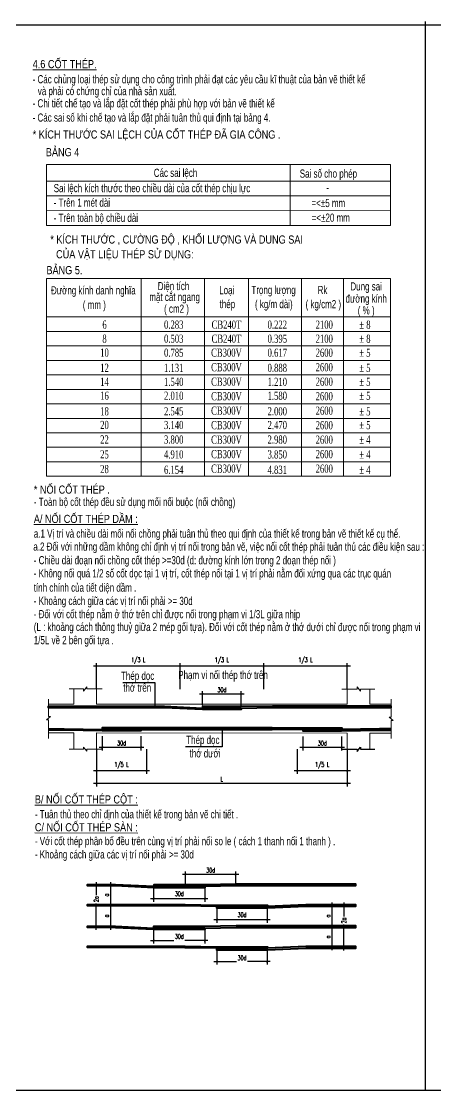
# Model space of a CAD drawing. Extents: x -165145 to 691808, y -202842 to 311040.
# Drawn here: x 336361 to 347205, y 89912 to 117907 of the extents above; entities that cross this region are included whole.
import ezdxf
from ezdxf.enums import TextEntityAlignment as Align

# ---------------------------------------------------------------- set-up
doc = ezdxf.new("R2010")
doc.units = 0
doc.header["$LTSCALE"] = 10
doc.header["$MEASUREMENT"] = 0
doc.layers.get('0').update_dxf_attribs({"linetype": 'CONTINUOUS'})
doc.layers.get('Defpoints').update_dxf_attribs({"color": 5, "linetype": 'CONTINUOUS'})
for name, color, linetype, lineweight in [('0-TEXT', 4, 'CONTINUOUS', 20), ('035', 2, 'CONTINUOUS', 40), ('27-dam CHINH', 3, 'CONTINUOUS', 20), ('9-DIM', 8, 'CONTINUOUS', 13), ('GE_KC_NETMANH', 8, 'CONTINUOUS', 20), ('H.I.C dim', 136, 'CONTINUOUS', 15)]:
    doc.layers.add(name, color=color, linetype=linetype, lineweight=lineweight)
for name, color, linetype in [('8-HATCH', 153, 'CONTINUOUS'), ('GE_KC_TEXT_TK', 4, 'CONTINUOUS'), ('HATCH', 179, 'CONTINUOUS'), ('TEXTTO', 253, 'CONTINUOUS')]:
    doc.layers.add(name, color=color, linetype=linetype)
doc.styles.add('SIMPLI', font='', dxfattribs={"width": 0.7})
doc.styles.add('SO', font='simplex.shx', dxfattribs={"width": 0.6})
doc.styles.add('VNARIALH', font='', dxfattribs={"width": 0.75})
doc.styles.add('VNTIMEH', font='vntimeh.shx', dxfattribs={"width": 0.7})
doc.styles.get('SIMPLI').set_extended_font_data('.VnArial')
doc.styles.get('VNARIALH').set_extended_font_data('.VnArialH')
doc.dimstyles.new('chi tiet mong', dxfattribs={"dimtxt": 125, "dimasz": 50, "dimexe": 80, "dimexo": 0, "dimgap": 50, "dimtad": 1, "dimdec": 0, "dimzin": 0, "dimdsep": 46, "dimtxsty": 'SO', "dimblk1": 'ARCHTICK', "dimblk2": 'ARCHTICK', "dimsah": 1, "dimcen": 80, "dimdle": 80, "dimclrd": 136, "dimclre": 136, "dimclrt": 4, "dimadec": 0, "dimazin": 0, "dimtfac": 1, "dimtdec": 0, "dimtix": 1, "dimtmove": 2, "dimatfit": 3, "dimldrblk": 'ARCHTICK', "dimfxl": 1, "dimtolj": 1, "dimtzin": 0, "dimarcsym": 0})

# ---------------------------------------------------------------- blocks, each defined once
blk = doc.blocks.new('_ArchTick')
at = {"color": 0, "linetype": 'ByBlock', "const_width": 0.15}
blk.add_lwpolyline([(-0.5, -0.5), (0.5, 0.5)], dxfattribs=at)
blk = doc.blocks.new('*D30')
at = {"layer": 'Defpoints', "color": 0, "transparency": 16777216}
for p in [(338326, 98851), (339640, 98851), (338326, 98284)]:
    blk.add_point(p, dxfattribs=at)
at = {"layer": 'H.I.C dim', "color": 136, "lineweight": -2, "transparency": 16777216}
for p, q in [((338326, 98851), (338326, 98204)), ((339640, 98851), (339639, 98204)), ((339719, 98284), (338246, 98284))]:
    blk.add_line(p, q, dxfattribs=at)
at = {"layer": 'H.I.C dim', "color": 136, "lineweight": -2, "transparency": 16777216, "xscale": 50, "yscale": 50, "zscale": 50}
for p, rotation in [((338326, 98284), 179.9803671244396), ((339639, 98284), 359.9803671244396)]:
    blk.add_blockref('_ArchTick', p, dxfattribs=dict(at, rotation=rotation))
at = {"layer": 'H.I.C dim', "color": 4, "transparency": 16777216, "insert": (338983, 98429), "char_height": 125, "attachment_point": 5, "rotation": 359.9804, "style": 'SO'}
blk.add_mtext('\\A1;1/5 L', dxfattribs=at)
blk = doc.blocks.new('*D31')
at = {"layer": 'Defpoints', "color": 0, "transparency": 16777216}
for p in [(343580, 98850), (344893, 98849), (343580, 98283)]:
    blk.add_point(p, dxfattribs=at)
at = {"layer": 'H.I.C dim', "color": 136, "lineweight": -2, "transparency": 16777216}
for p, q in [((343580, 98850), (343580, 98203)), ((344893, 98849), (344893, 98202)), ((344973, 98282), (343500, 98283))]:
    blk.add_line(p, q, dxfattribs=at)
at = {"layer": 'H.I.C dim', "color": 136, "lineweight": -2, "transparency": 16777216, "xscale": 50, "yscale": 50, "zscale": 50}
for p, rotation in [((343580, 98283), 179.9803671244396), ((344893, 98282), 359.9803671244396)]:
    blk.add_blockref('_ArchTick', p, dxfattribs=dict(at, rotation=rotation))
at = {"layer": 'H.I.C dim', "color": 4, "transparency": 16777216, "insert": (344236, 98428), "char_height": 125, "attachment_point": 5, "rotation": 359.9804, "style": 'SO'}
blk.add_mtext('\\A1;1/5 L', dxfattribs=at)
blk = doc.blocks.new('*D32')
at = {"layer": 'Defpoints', "color": 0, "transparency": 16777216}
for p in [(338326, 98851), (344893, 98849), (338326, 97957)]:
    blk.add_point(p, dxfattribs=at)
at = {"layer": 'H.I.C dim', "color": 136, "lineweight": -2, "transparency": 16777216}
for p, q in [((338326, 98851), (338326, 97877)), ((344893, 98849), (344893, 97875)), ((344973, 97955), (338246, 97957))]:
    blk.add_line(p, q, dxfattribs=at)
at = {"layer": 'H.I.C dim', "color": 136, "lineweight": -2, "transparency": 16777216, "xscale": 50, "yscale": 50, "zscale": 50}
for p, rotation in [((338326, 97957), 179.9803671244396), ((344893, 97955), 359.9803671244396)]:
    blk.add_blockref('_ArchTick', p, dxfattribs=dict(at, rotation=rotation))
at = {"layer": 'H.I.C dim', "color": 4, "transparency": 16777216, "insert": (341609, 98069), "char_height": 125, "attachment_point": 5, "rotation": 359.9804, "style": 'SO'}
blk.add_mtext('\\A1;L', dxfattribs=at)
blk = doc.blocks.new('*D33')
at = {"layer": 'Defpoints', "color": 0, "transparency": 16777216}
for p in [(338327, 101026), (338327, 100428), (340516, 100427)]:
    blk.add_point(p, dxfattribs=at)
at = {"layer": 'H.I.C dim', "color": 136, "lineweight": -2, "transparency": 16777216}
for p, q in [((338327, 100428), (338327, 101106)), ((340516, 100427), (340516, 101105)), ((340596, 101025), (338247, 101026))]:
    blk.add_line(p, q, dxfattribs=at)
at = {"layer": 'H.I.C dim', "color": 136, "lineweight": -2, "transparency": 16777216, "xscale": 50, "yscale": 50, "zscale": 50}
for p, rotation in [((338327, 101026), 179.9803671244397), ((340516, 101025), 359.9803671244396)]:
    blk.add_blockref('_ArchTick', p, dxfattribs=dict(at, rotation=rotation))
at = {"layer": 'H.I.C dim', "color": 4, "transparency": 16777216, "insert": (339422, 101171), "char_height": 125, "attachment_point": 5, "rotation": 359.9804, "style": 'SO'}
blk.add_mtext('\\A1;1/3 L', dxfattribs=at)
blk = doc.blocks.new('*D34')
at = {"layer": 'Defpoints', "color": 0, "transparency": 16777216}
for p in [(340516, 101025), (340516, 100427), (342705, 100426)]:
    blk.add_point(p, dxfattribs=at)
at = {"layer": 'H.I.C dim', "color": 136, "lineweight": -2, "transparency": 16777216}
for p, q in [((340516, 100427), (340516, 101105)), ((342705, 100426), (342705, 101105)), ((342785, 101025), (340436, 101025))]:
    blk.add_line(p, q, dxfattribs=at)
at = {"layer": 'H.I.C dim', "color": 136, "lineweight": -2, "transparency": 16777216, "xscale": 50, "yscale": 50, "zscale": 50}
for p, rotation in [((340516, 101025), 179.9803671244397), ((342705, 101025), 359.9803671244396)]:
    blk.add_blockref('_ArchTick', p, dxfattribs=dict(at, rotation=rotation))
at = {"layer": 'H.I.C dim', "color": 4, "transparency": 16777216, "insert": (341610, 101170), "char_height": 125, "attachment_point": 5, "rotation": 359.9804, "style": 'SO'}
blk.add_mtext('\\A1;1/3 L', dxfattribs=at)
blk = doc.blocks.new('*D35')
at = {"layer": 'Defpoints', "color": 0, "transparency": 16777216}
for p in [(342705, 101025), (342705, 100426), (344894, 100426)]:
    blk.add_point(p, dxfattribs=at)
at = {"layer": 'H.I.C dim', "color": 136, "lineweight": -2, "transparency": 16777216}
for p, q in [((342705, 100426), (342705, 101105)), ((344894, 100426), (344894, 101104)), ((344974, 101024), (342625, 101025))]:
    blk.add_line(p, q, dxfattribs=at)
at = {"layer": 'H.I.C dim', "color": 136, "lineweight": -2, "transparency": 16777216, "xscale": 50, "yscale": 50, "zscale": 50}
for p, rotation in [((342705, 101025), 179.9803671244397), ((344894, 101024), 359.9803671244396)]:
    blk.add_blockref('_ArchTick', p, dxfattribs=dict(at, rotation=rotation))
at = {"layer": 'H.I.C dim', "color": 4, "transparency": 16777216, "insert": (343799, 101170), "char_height": 125, "attachment_point": 5, "rotation": 359.9804, "style": 'SO'}
blk.add_mtext('\\A1;1/3 L', dxfattribs=at)
blk = doc.blocks.new('*D36')
at = {"layer": 'Defpoints', "color": 0, "transparency": 16777216}
for p in [(341103, 100294), (341103, 100004), (342117, 100004)]:
    blk.add_point(p, dxfattribs=at)
at = {"layer": 'H.I.C dim', "color": 136, "lineweight": -2, "transparency": 16777216}
for p, q in [((342197, 100294), (341023, 100294)), ((341103, 100004), (341103, 100374)), ((342117, 100004), (342117, 100374))]:
    blk.add_line(p, q, dxfattribs=at)
at = {"layer": 'H.I.C dim', "color": 136, "lineweight": -2, "transparency": 16777216, "xscale": 50, "yscale": 50, "zscale": 50}
for p, rotation in [((341103, 100294), 179.9803671244397), ((342117, 100294), 359.9803671244396)]:
    blk.add_blockref('_ArchTick', p, dxfattribs=dict(at, rotation=rotation))
at = {"layer": 'H.I.C dim', "color": 4, "transparency": 16777216, "insert": (341610, 100406), "char_height": 125, "attachment_point": 5, "rotation": 359.9804, "style": 'SO'}
blk.add_mtext('\\A1;30d', dxfattribs=at)
blk = doc.blocks.new('*D37')
at = {"layer": 'Defpoints', "color": 0, "transparency": 16777216}
for p in [(338476, 99189), (339490, 99189), (338476, 98899)]:
    blk.add_point(p, dxfattribs=at)
at = {"layer": 'H.I.C dim', "color": 136, "lineweight": -2, "transparency": 16777216}
for p, q in [((338476, 99189), (338476, 98819)), ((339490, 99189), (339490, 98819)), ((339570, 98899), (338396, 98899))]:
    blk.add_line(p, q, dxfattribs=at)
at = {"layer": 'H.I.C dim', "color": 136, "lineweight": -2, "transparency": 16777216, "xscale": 50, "yscale": 50, "zscale": 50}
for p, rotation in [((338476, 98899), 179.9803671244396), ((339490, 98899), 359.9803671244396)]:
    blk.add_blockref('_ArchTick', p, dxfattribs=dict(at, rotation=rotation))
at = {"layer": 'H.I.C dim', "color": 4, "transparency": 16777216, "insert": (338983, 99011), "char_height": 125, "attachment_point": 5, "rotation": 359.9804, "style": 'SO'}
blk.add_mtext('\\A1;30d', dxfattribs=at)
blk = doc.blocks.new('*D38')
at = {"layer": 'Defpoints', "color": 0, "transparency": 16777216}
for p in [(343730, 99186), (344743, 99185), (343730, 98896)]:
    blk.add_point(p, dxfattribs=at)
at = {"layer": 'H.I.C dim', "color": 136, "lineweight": -2, "transparency": 16777216}
for p, q in [((343730, 99186), (343730, 98816)), ((344743, 99185), (344743, 98815)), ((344823, 98895), (343650, 98896))]:
    blk.add_line(p, q, dxfattribs=at)
at = {"layer": 'H.I.C dim', "color": 136, "lineweight": -2, "transparency": 16777216, "xscale": 50, "yscale": 50, "zscale": 50}
for p, rotation in [((343730, 98896), 179.9803671244396), ((344743, 98895), 359.9803671244396)]:
    blk.add_blockref('_ArchTick', p, dxfattribs=dict(at, rotation=rotation))
at = {"layer": 'H.I.C dim', "color": 4, "transparency": 16777216, "insert": (344237, 99008), "char_height": 125, "attachment_point": 5, "rotation": 359.9804, "style": 'SO'}
blk.add_mtext('\\A1;30d', dxfattribs=at)
blk = doc.blocks.new('*D39')
at = {"layer": 'Defpoints', "color": 0, "transparency": 16777216}
for p in [(339824, 95263), (341166, 95263), (339824, 94935)]:
    blk.add_point(p, dxfattribs=at)
at = {"layer": 'H.I.C dim', "color": 136, "lineweight": -2, "transparency": 16777216}
for p, q in [((339824, 95263), (339824, 94855)), ((341166, 95263), (341166, 94855)), ((341246, 94935), (339744, 94935))]:
    blk.add_line(p, q, dxfattribs=at)
at = {"layer": 'H.I.C dim', "color": 136, "lineweight": -2, "transparency": 16777216, "xscale": 50, "yscale": 50, "zscale": 50}
for p, rotation in [((339824, 94935), 179.9803671244396), ((341166, 94935), 359.9803671244396)]:
    blk.add_blockref('_ArchTick', p, dxfattribs=dict(at, rotation=rotation))
at = {"layer": 'H.I.C dim', "color": 4, "transparency": 16777216, "insert": (340495, 95066), "char_height": 125, "attachment_point": 5, "rotation": 359.9804, "style": 'SO'}
blk.add_mtext('\\A1;30d', dxfattribs=at)
blk = doc.blocks.new('*D40')
at = {"layer": 'Defpoints', "color": 0, "transparency": 16777216}
for p in [(341480, 94732), (342793, 94732), (341480, 94387)]:
    blk.add_point(p, dxfattribs=at)
at = {"layer": 'H.I.C dim', "color": 136, "lineweight": -2, "transparency": 16777216}
for p, q in [((341480, 94732), (341480, 94307)), ((342793, 94732), (342793, 94307)), ((342873, 94387), (341400, 94387))]:
    blk.add_line(p, q, dxfattribs=at)
at = {"layer": 'H.I.C dim', "color": 136, "lineweight": -2, "transparency": 16777216, "xscale": 50, "yscale": 50, "zscale": 50}
for p, rotation in [((341480, 94387), 179.9803671244396), ((342793, 94387), 359.9803671244396)]:
    blk.add_blockref('_ArchTick', p, dxfattribs=dict(at, rotation=rotation))
at = {"layer": 'H.I.C dim', "color": 4, "transparency": 16777216, "insert": (342137, 94515), "char_height": 125, "attachment_point": 5, "rotation": 359.9804, "style": 'SO'}
blk.add_mtext('\\A1;30d', dxfattribs=at)
blk = doc.blocks.new('*D41')
at = {"layer": 'Defpoints', "color": 0, "transparency": 16777216}
for p in [(339824, 94169), (341166, 94168), (339824, 93841)]:
    blk.add_point(p, dxfattribs=at)
at = {"layer": 'H.I.C dim', "color": 136, "lineweight": -2, "transparency": 16777216}
for p, q in [((339824, 94169), (339824, 93761)), ((341166, 94168), (341166, 93760)), ((339744, 93841), (340352, 93840)), ((341246, 93840), (340638, 93840))]:
    blk.add_line(p, q, dxfattribs=at)
at = {"layer": 'H.I.C dim', "color": 136, "lineweight": -2, "transparency": 16777216, "xscale": 50, "yscale": 50, "zscale": 50}
for p, rotation in [((339824, 93841), 179.9803671244396), ((341166, 93840), 359.9803671244396)]:
    blk.add_blockref('_ArchTick', p, dxfattribs=dict(at, rotation=rotation))
at = {"layer": 'H.I.C dim', "color": 4, "transparency": 16777216, "insert": (340495, 93949), "char_height": 125, "attachment_point": 5, "rotation": 359.9804, "style": 'SO'}
blk.add_mtext('\\A1;30d', dxfattribs=at)
blk = doc.blocks.new('*D42')
at = {"layer": 'Defpoints', "color": 0, "transparency": 16777216}
for p in [(338701, 95292), (338991, 95292), (338990, 94768)]:
    blk.add_point(p, dxfattribs=at)
at = {"layer": 'H.I.C dim', "color": 136, "lineweight": -2, "transparency": 16777216}
for p, q in [((338991, 95292), (338621, 95292)), ((338700, 94689), (338701, 95372)), ((338990, 94768), (338620, 94769))]:
    blk.add_line(p, q, dxfattribs=at)
at = {"layer": 'H.I.C dim', "color": 136, "lineweight": -2, "transparency": 16777216, "xscale": 50, "yscale": 50, "zscale": 50}
for p, rotation in [((338701, 95292), 89.9803671273578), ((338700, 94769), 269.9803671273578)]:
    blk.add_blockref('_ArchTick', p, dxfattribs=dict(at, rotation=rotation))
at = {"layer": 'H.I.C dim', "color": 4, "transparency": 16777216, "insert": (338588, 95030), "char_height": 125, "attachment_point": 5, "rotation": 89.9804, "style": 'SO'}
blk.add_mtext('\\A1;a', dxfattribs=at)
blk = doc.blocks.new('*D43')
at = {"layer": 'Defpoints', "color": 0, "transparency": 16777216}
for p in [(338700, 94769), (338990, 94768), (338990, 94197)]:
    blk.add_point(p, dxfattribs=at)
at = {"layer": 'H.I.C dim', "color": 136, "lineweight": -2, "transparency": 16777216}
for p, q in [((338990, 94768), (338620, 94769)), ((338700, 94117), (338700, 94849)), ((338990, 94197), (338620, 94197))]:
    blk.add_line(p, q, dxfattribs=at)
at = {"layer": 'H.I.C dim', "color": 136, "lineweight": -2, "transparency": 16777216, "xscale": 50, "yscale": 50, "zscale": 50}
for p, rotation in [((338700, 94769), 89.9803671273578), ((338700, 94197), 269.9803671273578)]:
    blk.add_blockref('_ArchTick', p, dxfattribs=dict(at, rotation=rotation))
at = {"layer": 'H.I.C dim', "color": 4, "transparency": 16777216, "insert": (338588, 94483), "char_height": 125, "attachment_point": 5, "rotation": 89.9804, "style": 'SO'}
blk.add_mtext('\\A1;a', dxfattribs=at)
blk = doc.blocks.new('*D44')
at = {"layer": 'Defpoints', "color": 0, "transparency": 16777216}
for p in [(344208, 94203), (344498, 94203), (344208, 93665)]:
    blk.add_point(p, dxfattribs=at)
at = {"layer": 'H.I.C dim', "color": 136, "lineweight": -2, "transparency": 16777216}
for p, q in [((344208, 94203), (344578, 94203)), ((344498, 93585), (344498, 94283)), ((344208, 93665), (344578, 93665))]:
    blk.add_line(p, q, dxfattribs=at)
at = {"layer": 'H.I.C dim', "color": 136, "lineweight": -2, "transparency": 16777216, "xscale": 50, "yscale": 50, "zscale": 50}
for p, rotation in [((344498, 94203), 89.98036712735782), ((344498, 93665), 269.9803671273578)]:
    blk.add_blockref('_ArchTick', p, dxfattribs=dict(at, rotation=rotation))
at = {"layer": 'H.I.C dim', "color": 4, "transparency": 16777216, "insert": (344386, 93934), "char_height": 125, "attachment_point": 5, "rotation": 89.9804, "style": 'SO'}
blk.add_mtext('\\A1;a', dxfattribs=at)
blk = doc.blocks.new('*D45')
at = {"layer": 'Defpoints', "color": 0, "transparency": 16777216}
for p in [(344208, 94759), (344498, 94759), (344208, 94203)]:
    blk.add_point(p, dxfattribs=at)
at = {"layer": 'H.I.C dim', "color": 136, "lineweight": -2, "transparency": 16777216}
for p, q in [((344208, 94759), (344578, 94759)), ((344498, 94123), (344498, 94839)), ((344208, 94203), (344578, 94203))]:
    blk.add_line(p, q, dxfattribs=at)
at = {"layer": 'H.I.C dim', "color": 136, "lineweight": -2, "transparency": 16777216, "xscale": 50, "yscale": 50, "zscale": 50}
for p, rotation in [((344498, 94759), 89.98036712735782), ((344498, 94203), 269.9803671273578)]:
    blk.add_blockref('_ArchTick', p, dxfattribs=dict(at, rotation=rotation))
at = {"layer": 'H.I.C dim', "color": 4, "transparency": 16777216, "insert": (344386, 94481), "char_height": 125, "attachment_point": 5, "rotation": 89.9804, "style": 'SO'}
blk.add_mtext('\\A1;a', dxfattribs=at)
blk = doc.blocks.new('*D46')
at = {"layer": 'Defpoints', "color": 0, "transparency": 16777216}
for p in [(338321, 95292), (338991, 95292), (338990, 94197)]:
    blk.add_point(p, dxfattribs=at)
at = {"layer": 'H.I.C dim', "color": 136, "lineweight": -2, "transparency": 16777216}
for p, q in [((338991, 95292), (338241, 95292)), ((338321, 95372), (338321, 95029)), ((338321, 94117), (338321, 94815)), ((338990, 94197), (338241, 94197))]:
    blk.add_line(p, q, dxfattribs=at)
at = {"layer": 'H.I.C dim', "color": 136, "lineweight": -2, "transparency": 16777216, "xscale": 50, "yscale": 50, "zscale": 50}
for p, rotation in [((338321, 95292), 89.9803671273578), ((338321, 94197), 269.9803671273578)]:
    blk.add_blockref('_ArchTick', p, dxfattribs=dict(at, rotation=rotation))
at = {"layer": 'H.I.C dim', "color": 4, "transparency": 16777216, "insert": (338321, 94922), "char_height": 125, "attachment_point": 5, "rotation": 89.9804, "style": 'SO'}
blk.add_mtext('\\A1;2a', dxfattribs=at)
blk = doc.blocks.new('*D47')
at = {"layer": 'Defpoints', "color": 0, "transparency": 16777216}
for p in [(344345, 94759), (344801, 94759), (344345, 93665)]:
    blk.add_point(p, dxfattribs=at)
at = {"layer": 'H.I.C dim', "color": 136, "lineweight": -2, "transparency": 16777216}
for p, q in [((344345, 94759), (344881, 94759)), ((344801, 94839), (344801, 94473)), ((344801, 93584), (344801, 94259)), ((344345, 93665), (344881, 93664))]:
    blk.add_line(p, q, dxfattribs=at)
at = {"layer": 'H.I.C dim', "color": 136, "lineweight": -2, "transparency": 16777216, "xscale": 50, "yscale": 50, "zscale": 50}
for p, rotation in [((344801, 94759), 89.98036712735782), ((344801, 93664), 269.9803671273578)]:
    blk.add_blockref('_ArchTick', p, dxfattribs=dict(at, rotation=rotation))
at = {"layer": 'H.I.C dim', "color": 4, "transparency": 16777216, "insert": (344801, 94366), "char_height": 125, "attachment_point": 5, "rotation": 89.9804, "style": 'SO'}
blk.add_mtext('\\A1;2a', dxfattribs=at)
blk = doc.blocks.new('*D48')
at = {"layer": 'Defpoints', "color": 0, "transparency": 16777216}
for p in [(340660, 95570), (340659, 95280), (341973, 95279)]:
    blk.add_point(p, dxfattribs=at)
at = {"layer": 'H.I.C dim', "color": 136, "lineweight": -2, "transparency": 16777216}
for p, q in [((342053, 95569), (340580, 95570)), ((340659, 95280), (340660, 95650)), ((341973, 95279), (341973, 95649))]:
    blk.add_line(p, q, dxfattribs=at)
at = {"layer": 'H.I.C dim', "color": 136, "lineweight": -2, "transparency": 16777216, "xscale": 50, "yscale": 50, "zscale": 50}
for p, rotation in [((340660, 95570), 179.9803671244397), ((341973, 95569), 359.9803671244396)]:
    blk.add_blockref('_ArchTick', p, dxfattribs=dict(at, rotation=rotation))
at = {"layer": 'H.I.C dim', "color": 4, "transparency": 16777216, "insert": (341316, 95682), "char_height": 125, "attachment_point": 5, "rotation": 359.9804, "style": 'SO'}
blk.add_mtext('\\A1;30d', dxfattribs=at)
blk = doc.blocks.new('*D49')
at = {"layer": 'Defpoints', "color": 0, "transparency": 16777216}
for p in [(341480, 93638), (342793, 93637), (341480, 93293)]:
    blk.add_point(p, dxfattribs=at)
at = {"layer": 'H.I.C dim', "color": 136, "lineweight": -2, "transparency": 16777216}
for p, q in [((341480, 93638), (341480, 93213)), ((342793, 93637), (342793, 93212)), ((341400, 93293), (341993, 93293)), ((342873, 93292), (342279, 93292))]:
    blk.add_line(p, q, dxfattribs=at)
at = {"layer": 'H.I.C dim', "color": 136, "lineweight": -2, "transparency": 16777216, "xscale": 50, "yscale": 50, "zscale": 50}
for p, rotation in [((341480, 93293), 179.9803671244396), ((342793, 93292), 359.9803671244396)]:
    blk.add_blockref('_ArchTick', p, dxfattribs=dict(at, rotation=rotation))
at = {"layer": 'H.I.C dim', "color": 4, "transparency": 16777216, "insert": (342136, 93387), "char_height": 125, "attachment_point": 5, "rotation": 359.9804, "style": 'SO'}
blk.add_mtext('\\A1;30d', dxfattribs=at)

msp = doc.modelspace()

# ---------------------------------------------------------------- hatches: boundary and pattern name
at = {"layer": 'HATCH'}
h = msp.add_hatch(dxfattribs=at)
h.set_pattern_fill('ANSI31', color=256, scale=547.243286, angle=44.980367126, style=0)
h.set_pattern_definition([(89.98037, (326183.55, 91243.5), (-68.4054, 0.02344), [])])
h.paths.add_polyline_path([(341103.28132, 99966.16022), (341103.26819, 99927.8532), (342116.87499, 99927.50588), (342116.88812, 99965.8129)])
h.paths.add_polyline_path([(341103.26819, 99927.8532), (341103.25506, 99889.54617), (342116.86187, 99889.19885), (342116.87499, 99927.50588)])
h = msp.add_hatch(dxfattribs=at)
h.set_pattern_fill('ANSI31', color=256, scale=547.243286, angle=44.980367126, style=0)
h.set_pattern_definition([(89.98037, (323556.59, 90685.75), (-68.4054, 0.02344), [])])
h.paths.add_polyline_path([(338476.32227, 99408.41542), (338476.30915, 99370.10839), (339489.91595, 99369.76107), (339489.92907, 99408.06809)])
h.paths.add_polyline_path([(338476.30915, 99370.10839), (338476.29602, 99331.80136), (339489.90282, 99331.45404), (339489.91595, 99369.76107)])
h = msp.add_hatch(dxfattribs=at)
h.set_pattern_fill('ANSI31', color=256, scale=547.243286, angle=44.980367126, style=0)
h.set_pattern_definition([(89.98037, (328810.125, 90683.95), (-68.4054, 0.02344), [])])
h.paths.add_polyline_path([(343729.85751, 99406.61525), (343729.84439, 99368.30822), (344743.45119, 99367.9609), (344743.46431, 99406.26793)])
h.paths.add_polyline_path([(343729.84439, 99368.30822), (343729.83126, 99330.00119), (344743.43806, 99329.65387), (344743.45119, 99367.9609)])
h = msp.add_hatch(dxfattribs=at)
h.set_pattern_fill('ANSI31', color=256, scale=547.243286, angle=44.980367126, style=0)
h.set_pattern_definition([(89.98037, (326564.23, 91105), (-68.4054, 0.02344), [])])
h.paths.add_polyline_path([(339824.27174, 95301.73172), (341166.22449, 95301.27189), (341166.19824, 95224.65783), (339824.24548, 95225.11767)])
h = msp.add_hatch(dxfattribs=at)
h.set_pattern_fill('ANSI31', color=256, scale=547.243286, angle=44.980367126, style=0)
h.set_pattern_definition([(89.98037, (328205.78, 90573.61), (-68.4054, 0.02344), [])])
h.paths.add_polyline_path([(341465.81961, 94770.34321), (342807.77236, 94769.88338), (342807.74611, 94693.26933), (341465.79335, 94693.72916)])
h = msp.add_hatch(dxfattribs=at)
h.set_pattern_fill('ANSI31', color=256, scale=547.243286, angle=44.980367126, style=0)
h.set_pattern_definition([(89.98037, (326563.854, 90010.51), (-68.4054, 0.02344), [])])
h.paths.add_polyline_path([(339823.8967, 94207.24521), (341165.84945, 94206.78538), (341165.8232, 94130.17133), (339823.87045, 94130.63116)])
h = msp.add_hatch(dxfattribs=at)
h.set_pattern_fill('ANSI31', color=256, scale=547.243286, angle=44.980367126, style=0)
h.set_pattern_definition([(89.98037, (328205.4, 89479.12), (-68.4054, 0.02344), [])])
h.paths.add_polyline_path([(341465.44457, 93675.8567), (342807.39733, 93675.39687), (342807.37107, 93598.78282), (341465.41832, 93599.24265)])

# ---------------------------------------------------------------- linework, layer by layer
at = {"layer": '035'}
for points in [[(341103.26819, 99927.8532), (342116.87499, 99927.50588), (342116.86187, 99889.19885), (341103.25506, 99889.54617), (340107.06919, 99936.85394, 0.0248444315), (340102.92429, 99937.06144), (337069.11485, 99938.101), (337069.12797, 99976.40803), (340106.74137, 99975.36717), (341103.26816, 99927.76212)], [(342116.88812, 99965.8129), (341103.28132, 99966.16022), (341103.26819, 99927.8532), (342116.87499, 99927.50588), (342937.4044, 99943.43593, -0.0248444315), (342941.54945, 99943.64059), (346042.28419, 99942.5781), (346042.29732, 99980.88513), (342937.75862, 99981.94892), (342116.88809, 99965.72182)], [(339489.92907, 99408.06809), (338476.32227, 99408.41542), (338476.30915, 99370.10839), (339489.91595, 99369.76107), (340413.70865, 99369.44452, -0.0248444315), (340417.8537, 99369.64919), (342926.59754, 99368.78955), (342926.61066, 99407.09657), (340414.06287, 99407.95752), (339489.92904, 99407.97702)], [(344447.11253, 99406.36947), (344748.96237, 99406.26604), (344748.94925, 99367.95902), (344447.0994, 99368.06245), (343729.84439, 99368.30822, 0.0248444315), (343725.69948, 99368.51573), (341216.95564, 99369.37537), (341216.96877, 99407.6824), (343729.51656, 99406.82145), (344447.11249, 99406.2784)], [(338476.30915, 99370.10839), (339489.91595, 99369.76107), (339489.90282, 99331.45404), (338476.29602, 99331.80136), (337480.09961, 99348.35393, 0.0248444315), (337475.9547, 99348.56143), (337068.91288, 99348.70091)], [(344743.45119, 99367.9609), (343729.84439, 99368.30822), (343729.83126, 99330.00119), (344743.43806, 99329.65387), (345739.64558, 99345.52373, -0.0248444315), (345743.79063, 99345.72839), (346042.07964, 99345.62618)], [(339824.25861, 95263.42469), (341166.21136, 95262.96486), (341166.19824, 95224.65783), (339824.24548, 95225.11767), (338828.05961, 95272.42543, 0.0248444315), (338823.9147, 95272.63294), (338090.4995, 95272.88425), (338090.51262, 95311.19128), (338827.73179, 95310.93866), (339824.25858, 95263.33361)], [(341166.22449, 95301.27189), (339824.27174, 95301.73172), (339824.25861, 95263.42469), (341166.21136, 95262.96486), (341986.74078, 95278.89491, -0.0248444315), (341990.88583, 95279.09958), (345117.87043, 95278.02809), (345117.88356, 95316.33512), (341987.095, 95317.40791), (341166.22446, 95301.18081)], [(341465.81961, 94770.34321), (342807.77236, 94769.88338), (342807.75923, 94731.57635), (341465.80648, 94732.03618), (340645.28818, 94748.52856, 0.0248444315), (340641.14327, 94748.73606), (338090.32019, 94749.61012), (338090.33332, 94787.91715), (340644.96035, 94787.04179), (341465.81957, 94770.25213)], [(342807.75923, 94731.57635), (341465.80648, 94732.03618), (341465.79335, 94693.72916), (342807.74611, 94693.26933), (343803.96416, 94739.89438, -0.0248444315), (343808.10921, 94740.09905), (345117.68595, 94739.65031), (345117.69908, 94777.95734), (343804.31838, 94778.40738), (342807.7592, 94731.48527)], [(339823.88357, 94168.93819), (341165.83633, 94168.47835), (341165.8232, 94130.17133), (339823.87045, 94130.63116), (338827.68458, 94177.93892, 0.0248444315), (338823.53967, 94178.14643), (338090.12446, 94178.39774), (338090.13759, 94216.70477), (338827.35675, 94216.45216), (339823.88354, 94168.84711)], [(341165.84945, 94206.78538), (339823.8967, 94207.24521), (339823.88357, 94168.93819), (341165.83633, 94168.47835), (341986.36574, 94184.40841, -0.0248444315), (341990.51079, 94184.61307), (345117.4954, 94183.54158), (345117.50852, 94221.84861), (341986.71996, 94222.9214), (341165.84942, 94206.6943)], [(341465.44457, 93675.8567), (342807.39733, 93675.39687), (342807.3842, 93637.08985), (341465.43145, 93637.54968), (340644.91314, 93654.04205, 0.0248444315), (340640.76823, 93654.24955), (338089.94516, 93655.12361), (338089.95828, 93693.43064), (340644.58532, 93692.55528), (341465.44454, 93675.76563)], [(342807.3842, 93637.08985), (341465.43145, 93637.54968), (341465.41832, 93599.24265), (342807.37107, 93598.78282), (343803.58913, 93645.40787, -0.0248444315), (343807.73418, 93645.61254), (345117.31092, 93645.1638), (345117.32404, 93683.47083), (343803.94335, 93683.92087), (342807.38417, 93636.99877)]]:
    msp.add_lwpolyline(points, format="xyb", dxfattribs=at)
for points in [[(337068.92601, 99387.00794), (337479.77179, 99386.86716), (338476.30911, 99370.01731)], [(346042.09277, 99383.93321), (345739.9998, 99384.03672), (344743.45116, 99367.86982)]]:
    msp.add_lwpolyline(points, dxfattribs=at)
at = {"layer": '27-dam CHINH'}
for p, q in [((337018.28633, 114162.82377), (346028.12687, 114162.82377)), ((337018.28633, 114162.82377), (337018.28633, 112564.96282)), ((343401.12558, 114160.82998), (343400.61553, 112563.077)), ((346028.12687, 114162.82377), (346027.61137, 112562.30079)), ((337018.28633, 113725.02916), (346027.99752, 113725.02916)), ((337018.28633, 113338.40564), (346027.87287, 113335.74353)), ((337018.17206, 112951.68426), (346027.7586, 112949.02215)), ((337018.05779, 112564.96288), (346027.61137, 112562.30079)), ((337018.28633, 111175.88521), (346028.12686, 111175.88521)), ((337018.28633, 111175.88521), (337018.28633, 105996.01488)), ((339497.05067, 111175.88521), (339497.05067, 105996.01488)), ((341151.30586, 111175.88521), (341151.30586, 105996.01488)), ((342310.99796, 111175.88521), (342310.99796, 105996.01488)), ((343691.16902, 111175.88521), (343691.16902, 105996.01488)), ((344794.00585, 111175.88521), (344794.00585, 105996.01488)), ((346028.12686, 111175.88521), (346028.12686, 105996.01488)), ((337018.28633, 110169.37206), (346028.12686, 110169.37206)), ((337018.28633, 109789.97596), (346028.12686, 109789.97596)), ((337018.28633, 109410.57985), (346028.12686, 109410.57985)), ((337018.28633, 109031.18374), (346028.12686, 109031.18374)), ((337018.28633, 108651.78763), (346028.12686, 108651.78763)), ((337018.28633, 108272.39152), (346028.12686, 108272.39152)), ((337018.28633, 107892.99542), (346028.12686, 107892.99542)), ((337018.28633, 107513.59931), (346028.12686, 107513.59931)), ((337018.28633, 107134.2032), (346028.12686, 107134.2032)), ((337018.28633, 106754.80709), (346028.12686, 106754.80709)), ((337018.28633, 106375.41098), (346028.12686, 106375.41098)), ((337018.28633, 105996.01488), (346028.12686, 105996.01488)), ((337735.6252, 100033.61551), (337735.76036, 100428.08091)), ((338326.64791, 100033.41299), (338326.78308, 100427.87839)), ((344893.56696, 100031.16278), (344893.70213, 100425.62818)), ((345484.58968, 100030.96026), (345484.72484, 100425.42566)), ((337069.14765, 100033.84389), (337735.6252, 100033.61551)), ((338326.64791, 100033.41299), (344893.56696, 100031.16278)), ((346042.31441, 100030.76916), (345484.58968, 100030.96026)), ((337068.88851, 99277.55929), (337735.36605, 99277.33091)), ((337735.22014, 98851.52852), (337735.36605, 99277.33091)), ((338326.24286, 98851.326), (338326.38876, 99277.12839)), ((338326.38876, 99277.12839), (344893.30781, 99274.87819)), ((344893.16191, 98849.0758), (344893.30781, 99274.87819)), ((345484.18462, 98848.87328), (345484.33053, 99274.67567)), ((346042.05527, 99274.48456), (345484.33053, 99274.67567))]:
    msp.add_line(p, q, dxfattribs=at)
at = {"layer": '8-HATCH'}
msp.add_lwpolyline([(344746.3717, 98849.12609), (345147.7796, 98848.98855), (345147.76087, 98794.32929), (345235.3431, 98903.6178), (345235.32437, 98848.95855), (345609.95127, 98848.83018)], dxfattribs=at)
at = {"layer": '9-DIM'}
for points in [[(338473.57329, 100427.82809), (338072.16539, 100427.96563), (338072.18412, 100482.62489), (337984.60188, 100373.33638), (337984.62061, 100427.99563), (337609.99371, 100428.124)], [(344746.91192, 100425.67848), (345148.31982, 100425.54093), (345148.33855, 100480.20018), (345235.84586, 100370.85168), (345235.86459, 100425.51093), (345610.49149, 100425.38256)], [(337068.83824, 99130.86498), (337069.00469, 99616.61223), (337014.34543, 99616.63096), (337123.69394, 99704.13828), (337069.03468, 99704.15701), (337069.19078, 100159.70644)], [(346042.005, 99127.79025), (346042.16617, 99598.1478), (346096.82543, 99598.12907), (345987.53692, 99685.71131), (346042.19617, 99685.69258), (346042.35754, 100156.63171)], [(338473.03307, 98851.27571), (338071.62517, 98851.41325), (338071.60644, 98796.754), (337984.09912, 98906.1025), (337984.08039, 98851.44325), (337609.4535, 98851.57162)]]:
    msp.add_lwpolyline(points, dxfattribs=at)
at = {"layer": 'GE_KC_NETMANH'}
msp.add_line((174130.40086, 117813.06125), (385223.40086, 117813.06125), dxfattribs=at)
at = {"layer": 'GE_KC_TEXT_TK'}
msp.add_lwpolyline([(326179.26962, 117813.06125), (359800.96853, 117813.06125), (359800.96853, 89911.54737), (326179.26962, 89911.54737)], close=True, dxfattribs=at)
at = {"layer": 'TEXTTO'}
msp.add_line((346927.5791, 117907.35528), (346927.5791, 89911.54737), dxfattribs=at)

# ---------------------------------------------------------------- texts
at = {"layer": '0-TEXT'}
for s, height, style, width, p in [('%%u4.6 cèt thÐp.', 213.7481523, 'VNARIALH', 0.8, (336656.3496, 116682.03221)), ('Sai lÖch kÝch th\xadíc theo chiÒu dµi cña cèt thÐp chÞu lùc', 213.7481523, 'SIMPLI', 0.7, (337207.67172, 113435.31)), ('- Trªn 1 mÐt dµi', 213.7481523, 'SIMPLI', 0.7, (337207.56859, 113055.00702)), ('- Trªn toµn bé chiÒu dµi', 213.7481523, 'SIMPLI', 0.7, (337207.46545, 112658.10567)), ('( mm )', 213.748152, 'SIMPLI', 0.7, (337968.66017, 110380.55435)), ('thÐp', 213.748152, 'SIMPLI', 0.7, (341550.30863, 110398.92351)), ('( cm2 )', 213.748152, 'SIMPLI', 0.7, (340097.10205, 110277.91577))]:
    msp.add_text(s, height=height, rotation=359.980367125, dxfattribs=dict(at, style=style, width=width)).set_placement(p)
for s, height, style, width, p in [('- C¸c chñng lo¹i thÐp sö dông cho c«ng tr×nh ph¶i ®¹t c¸c yªu cÇu kÜ thuËt cña b¶n vÏ thiÕt kÕ', 213.7481523, 'SIMPLI', 0.7, (336656.23628, 116393.90449)), ('vµ ph¶i cã chøng chØ cña nhµ s¶n xuÊt.', 213.7481523, 'SIMPLI', 0.7, (336791.19168, 116082.89546)), ('- Chi tiÕt chÕ t¹o vµ l¾p ®Æt cèt thÐp ph¶i phï hîp víi b¶n vÏ thiÕt kÕ', 213.7481523, 'SIMPLI', 0.7, (336656.07501, 115762.65912)), ('- C¸c sai sè khi chÕ t¹o vµ l¾p ®Æt ph¶i tu©n thñ qui ®Þnh t¹i b¶ng 4.', 213.7481523, 'SIMPLI', 0.7, (336655.99438, 115389.67923)), ('- Toµn bé cèt thÐp ®Òu sö dông mèi nèi buéc (nèi chång)', 213.7481523, 'SIMPLI', 0.7, (336686.50166, 105326.8911)), ('%%ua/ Nèi cèt thÐp dÇm :', 213.7481523, 'VNARIALH', 0.8, (336686.40227, 104880.80046)), ('a.1 VÞ trÝ vµ chiÒu dµi mèi nèi chång ph¶i tu©n thñ theo qui ®Þnh cña thiÕt kÕ trong b¶n vÏ thiÕt kÕ cô thÓ.', 213.74815227, 'SIMPLI', 0.7, (336686.32164, 104497.16821)), ('a.2 §èi víi nh÷ng dÇm kh«ng chØ ®Þnh vÞ trÝ nèi trong b¶n vÏ, viÖc nèi cèt thÐp ph¶i tu©n thñ c¸c ®iÒu kiÖn sau :', 213.74815227, 'SIMPLI', 0.7, (336674.33078, 104155.8028)), ('- ChiÒu dµi ®o¹n nèi chång cèt thÐp >=30d (d: ®\xadêng kÝnh lín trong 2 ®o¹n thÐp nèi )', 213.7481523, 'SIMPLI', 0.7, (336686.16038, 103800.29723)), ('- Kh«ng nèi qu¸ 1/2 sè cèt däc t¹i 1 vÞ trÝ, cèt thÐp nèi t¹i 1 vÞ trÝ ph¶i n»m ®èi xøng qua c¸c trôc qu¸n ', 213.74815227, 'SIMPLI', 0.7, (336686.07974, 103456.36799)), ('tÝnh chÝnh cña tiÕt diÖn dÇm .', 213.7481523, 'SIMPLI', 0.7, (336685.98528, 103082.91864)), ('- Kho¶ng c¸ch gi÷a c¸c vÞ trÝ nèi ph¶i >= 30d', 213.7481523, 'SIMPLI', 0.7, (336685.90464, 102734.74828)), ('- §èi víi cèt thÐp n»m ë thí trªn chØ ®\xadîc nèi trong ph¹m vi 1/3L gi÷a nhÞp', 213.7481523, 'SIMPLI', 0.7, (336685.81017, 102388.22862)), ('(L : kho¶ng c¸ch th«ng thuû gi÷a 2 mÐp gèi tùa). §èi víi cèt thÐp n»m ë thí d\xadíi chØ ®\xadîc nèi trong ph¹m vi ', 213.74815227, 'SIMPLI', 0.7, (336685.73646, 102051.73216)), ('1/5L vÒ 2 bªn gèi tùa .', 213.7481523, 'SIMPLI', 0.7, (336685.66275, 101707.20161)), ('ThÐp däc', 213.748152, 'SIMPLI', 0.7, (338969.04838, 100773.64567)), ('Ph¹m vi nèi thÐp thí trªn', 213.7481523, 'SIMPLI', 0.7, (340468.0581, 100795.20931)), ('thí trªn', 213.748152, 'SIMPLI', 0.7, (339030.04832, 100463.28769)), ('ThÐp däc', 213.748152, 'SIMPLI', 0.7, (340675.90317, 99094.39637)), ('thí d\xadíi', 213.748152, 'SIMPLI', 0.7, (340765.66833, 98741.87177)), ('%%ub/ Nèi cèt thÐp cét :', 213.7481523, 'VNARIALH', 0.8, (336714.4454, 97537.45933)), ('- Tu©n thñ theo chØ ®Þnh cña thiÕt kÕ trong b¶n vÏ chi tiÕt .', 213.7481523, 'SIMPLI', 0.7, (336714.3496, 97148.92828)), ('%%uc/ Nèi cèt thÐp sµn :', 213.7481523, 'VNARIALH', 0.8, (336714.22084, 96807.20632)), ('- Víi cèt thÐp ph©n bè ®Òu trªn cïng vÞ trÝ ph¶i nèi so le ( c¸ch 1 thanh nèi 1 thanh ) .', 213.7481523, 'SIMPLI', 0.7, (336714.12503, 96445.90974)), ('- Kho¶ng c¸ch gi÷a c¸c vÞ trÝ nèi ph¶i >= 30d', 213.7481523, 'SIMPLI', 0.7, (336714.0444, 96097.62113))]:
    msp.add_text(s, height=height, rotation=359.980367125, dxfattribs=dict(at, style=style, width=width)).set_placement(p, align=Align.MIDDLE_LEFT)
at = {"layer": '0-TEXT', "style": 'VNARIALH', "width": 0.8}
for s, height, p in [('* kÝch th\xadíc sai lÖch cña cèt thÐp ®· gia c«ng .', 213.7481523, (336655.81352, 114776.18644)), ('b¶ng 4', 213.748152, (337001.11827, 114311.59376)), ('* kÝch th\xadíc , c\xadêng ®é , khèi l\xadîng vµ dung sai ', 213.7481523, (337117.71392, 112026.6071)), ('cña vËt liÖu thÐp sö dông:', 213.7481523, (337269.35584, 111638.73869)), ('b¶ng 5.', 213.748152, (337016.67828, 111223.20268)), ('* nèi cèt thÐp .', 213.7481523, (336686.55946, 105477.43908))]:
    msp.add_text(s, height=height, rotation=359.980367125, dxfattribs=at).set_placement(p, align=Align.BOTTOM_LEFT)
at = {"layer": '0-TEXT', "width": 0.7}
for s, height, style, p in [('C¸c sai lÖch', 213.7481523, 'SIMPLI', (340396.10739, 113942.96234)), ('Sai sè cho phÐp ', 213.7481523, 'SIMPLI', (344427.45948, 113922.07356)), ('-', 213.74815, 'SIMPLI', (344380.53447, 113558.52672)), ('=<%%p5 mm', 213.748152, 'SIMPLI', (344397.49393, 113152.14705)), ('=<%%p20 mm', 213.748152, 'SIMPLI', (344461.85637, 112768.63714)), ('§\xadêng kÝnh danh nghÜa', 213.7481523, 'SIMPLI', (338245.07275, 110865.36881)), ('DiÖn tÝch ', 213.748152, 'SIMPLI', (340372.80659, 110977.12297)), ('Lo¹i', 213.748152, 'SIMPLI', (341737.18774, 110871.37578)), ('Träng l\xadîng', 213.7481523, 'SIMPLI', (342963.4218, 110875.49042)), ('Rk', 213.748152, 'SIMPLI', (344244.91486, 110875.16487)), ('Dung sai', 213.748152, 'SIMPLI', (345387.30213, 110968.99052)), ('mÆt c¾t ngang', 213.7481523, 'SIMPLI', (340372.80659, 110691.95384)), ('( kg/m dµi)', 213.7481523, 'SIMPLI', (342969.87047, 110505.43903)), ('( kg/cm2 )', 213.748152, 'SIMPLI', (344266.38202, 110505.11348)), ('®\xadêng kÝnh', 213.748152, 'SIMPLI', (345387.30213, 110649.55008)), ('( % )', 213.748152, 'SIMPLI', (345387.22742, 110341.02668)), ('6', 213.74815, 'VNTIMEH', (338537.49487, 109967.97091)), ('0.283', 213.748152, 'VNTIMEH', (340349.70981, 109967.30197)), ('CB240T', 213.748152, 'VNTIMEH', (341730.12579, 109966.79593)), ('0.222', 213.748152, 'VNTIMEH', (343061.1556, 109966.4607)), ('2100', 213.748152, 'VNTIMEH', (344290.47687, 109966.13314)), ('%%p 8', 213.748152, 'VNTIMEH', (345355.30005, 109965.803)), ('8', 213.74815, 'VNTIMEH', (338537.40111, 109600.17221)), ('0.503', 213.748152, 'VNTIMEH', (340349.61605, 109599.50327)), ('CB240T', 213.748152, 'VNTIMEH', (341730.03203, 109598.99723)), ('0.395', 213.748152, 'VNTIMEH', (343061.06184, 109598.662)), ('2100', 213.748152, 'VNTIMEH', (344290.38311, 109598.33445)), ('%%p 8', 213.748152, 'VNTIMEH', (345355.20629, 109598.0043)), ('10', 213.748152, 'VNTIMEH', (338537.30735, 109233.86758)), ('0.785', 213.748152, 'VNTIMEH', (340349.5223, 109233.19864)), ('CB300V', 213.748152, 'VNTIMEH', (341729.93827, 109232.6926)), ('0.617', 213.748152, 'VNTIMEH', (343060.96808, 109232.35737)), ('2600', 213.748152, 'VNTIMEH', (344290.28936, 109232.02982)), ('%%p 5', 213.748152, 'VNTIMEH', (345355.11253, 109231.69967)), ('12', 213.748152, 'VNTIMEH', (338537.2136, 108837.10163)), ('1.131', 213.748152, 'VNTIMEH', (340349.42854, 108836.43269)), ('CB300V', 213.748152, 'VNTIMEH', (341729.93827, 108853.29649)), ('0.888', 213.748152, 'VNTIMEH', (343060.87432, 108835.59142)), ('2600', 213.748152, 'VNTIMEH', (344290.28936, 108852.63371)), ('%%p 5', 213.748152, 'VNTIMEH', (345355.01877, 108834.93372)), ('14', 213.748152, 'VNTIMEH', (338537.11984, 108471.2679)), ('1.540', 213.748152, 'VNTIMEH', (340349.33478, 108470.59895)), ('CB300V', 213.748152, 'VNTIMEH', (341729.93827, 108473.90038)), ('1.210', 213.748152, 'VNTIMEH', (343060.78056, 108469.75768)), ('2600', 213.748152, 'VNTIMEH', (344290.28936, 108473.2376)), ('%%p 5', 213.748152, 'VNTIMEH', (345354.92501, 108469.09999)), ('16', 213.748152, 'VNTIMEH', (338537.02608, 108106.33051)), ('2.010', 213.748152, 'VNTIMEH', (340349.24102, 108105.66157)), ('CB300V', 213.748152, 'VNTIMEH', (341729.93827, 108094.50427)), ('1.580', 213.748152, 'VNTIMEH', (343060.6868, 108104.8203)), ('2600', 213.748152, 'VNTIMEH', (344290.28936, 108093.84149)), ('%%p 5', 213.748152, 'VNTIMEH', (345354.83126, 108104.1626)), ('18', 213.748152, 'VNTIMEH', (338536.93232, 107700.19132)), ('2.545', 213.748152, 'VNTIMEH', (340349.14726, 107699.52237)), ('CB300V', 213.748152, 'VNTIMEH', (341729.93827, 107715.10817)), ('2.000', 213.748152, 'VNTIMEH', (343060.59304, 107698.6811)), ('2600', 213.748152, 'VNTIMEH', (344290.28936, 107714.44538)), ('%%p 5', 213.748152, 'VNTIMEH', (345354.7375, 107698.0234)), ('20', 213.748152, 'VNTIMEH', (338536.83856, 107340.41807)), ('3.140', 213.748152, 'VNTIMEH', (340349.0535, 107339.74912)), ('CB300V', 213.748152, 'VNTIMEH', (341729.93827, 107335.71206)), ('2.470', 213.748152, 'VNTIMEH', (343060.49928, 107338.90785)), ('2600', 213.748152, 'VNTIMEH', (344290.28936, 107335.04928)), ('%%p 5', 213.748152, 'VNTIMEH', (345354.64374, 107338.25016)), ('22', 213.748152, 'VNTIMEH', (338536.7448, 106959.24292)), ('3.800', 213.748152, 'VNTIMEH', (340348.95974, 106958.57398)), ('CB300V', 213.748152, 'VNTIMEH', (341729.93827, 106956.31595)), ('2.980', 213.748152, 'VNTIMEH', (343060.40553, 106957.73271)), ('2600', 213.748152, 'VNTIMEH', (344290.28936, 106955.65317)), ('%%p 4', 213.748152, 'VNTIMEH', (345354.54998, 106957.07501)), ('25', 213.748152, 'VNTIMEH', (338536.65104, 106571.44989)), ('4.910', 213.748152, 'VNTIMEH', (340348.86598, 106570.78094)), ('CB300V', 213.748152, 'VNTIMEH', (341729.93827, 106576.91984)), ('3.850', 213.748152, 'VNTIMEH', (343060.31177, 106569.93967)), ('2600', 213.748152, 'VNTIMEH', (344290.28936, 106576.25706)), ('%%p 4', 213.748152, 'VNTIMEH', (345354.45622, 106569.28198)), ('28', 213.748152, 'VNTIMEH', (338536.55728, 106186.56192)), ('6.154', 213.748152, 'VNTIMEH', (340348.75576, 106168.08114)), ('CB300V', 213.748152, 'VNTIMEH', (341729.93827, 106197.52373)), ('4.831', 213.748152, 'VNTIMEH', (343060.20154, 106167.23987)), ('2600', 213.748152, 'VNTIMEH', (344290.28936, 106196.86095)), ('%%p 4', 213.748152, 'VNTIMEH', (345354.34599, 106166.58218))]:
    msp.add_text(s, height=height, rotation=359.980367125, dxfattribs=dict(at, style=style)).set_placement(p, align=Align.MIDDLE_CENTER)

# ---------------------------------------------------------------- dimensions: what is measured, and where the dimension line sits
at = {"layer": 'H.I.C dim'}
for base, p1, p2, angle, text, picture, middle in [((338326.98809, 101026.19325), (340515.75609, 100427.12832), (338326.78308, 100427.87839), 179.980367124, '1/3 L', '*D33', (339421.52437, 101171.05631)), ((340515.96111, 101025.44318), (342704.72911, 100426.37825), (340515.75609, 100427.12832), 179.980367124, '1/3 L', '*D34', (341610.49739, 101170.30624)), ((342704.93413, 101024.69312), (344893.70213, 100425.62818), (342704.72911, 100426.37825), 179.980367124, '1/3 L', '*D35', (343799.4704, 101169.55617)), ((341103.39368, 100294.08352), (342116.90109, 100003.65901), (341103.29428, 100004.00633), 179.980367124, '30d', '*D36', (341610.23563, 100406.40986)), ((338476.17787, 98898.92512), (339489.88407, 99188.655), (338476.27727, 99189.00232), 359.980367124, '30d', '*D37', (338983.01982, 99011.25145)), ((343729.71311, 98895.61474), (344743.41931, 99185.34462), (343729.81251, 99185.69194), 359.980367124, '30d', '*D38', (344236.55506, 99007.94108)), ((338325.93649, 97957.24182), (344893.16191, 98849.0758), (338326.24286, 98851.326), 359.980367124, 'L', '*D32', (341609.43457, 98068.61671)), ((338326.04858, 98284.34813), (339639.62667, 98850.87596), (338326.24286, 98851.326), 359.980367124, '1/5 L', '*D30', (338982.79025, 98429.3612)), ((343579.58382, 98282.54796), (344893.16191, 98849.0758), (343579.7781, 98849.52584), 359.980367124, '1/5 L', '*D31', (344236.32549, 98427.56103)), ((340659.51299, 95569.63302), (341972.7974, 95279.10578), (340659.41359, 95279.55582), 179.980367124, '30d', '*D48', (341316.24344, 95681.90799)), ((338700.58475, 95291.82872), (338990.48265, 94768.45519), (338990.66195, 95291.72932), 269.980367127, 'a', '*D42', (338587.99511, 95030.2302)), ((338700.40545, 94768.55459), (338990.28692, 94197.24281), (338990.48265, 94768.45519), 269.980367127, 'a', '*D43', (338587.80759, 94482.98695)), ((344498.39295, 94759.01603), (344208.12519, 94203.0067), (344208.31575, 94759.11543), 89.980367127, 'a', '*D45', (344385.79768, 94481.00022)), ((344498.20239, 94202.90731), (344207.94071, 93664.62892), (344208.12519, 94203.0067), 89.980367127, 'a', '*D44', (344385.61016, 93933.75696))]:
    dim = msp.add_linear_dim(base=base, p1=p1, p2=p2, angle=angle, text=text, dimstyle='chi tiet mong', override={"dimlfac": 0.4}, dxfattribs=at)
    dim.commit()
    dim.dimension.update_dxf_attribs({"geometry": picture, "text_midpoint": middle})
for base, p1, p2, angle, text, picture, middle in [((338321.23932, 95291.9587), (338990.28692, 94197.24281), (338990.66195, 95291.72932), 269.980367127, '2a', '*D46', (338321.05638, 94921.87487)), ((339824.14609, 94935.04047), (341166.21136, 95262.96486), (339824.25861, 95263.42469), 359.980367124, '30d', '*D39', (340495.18838, 95065.95087)), ((341479.9728, 94387.22977), (342793.47476, 94731.58125), (341480.09095, 94732.03129), 359.980367124, '30d', '*D40', (342136.73063, 94515.39982)), ((344801.37795, 94758.91221), (344345.00515, 93664.58195), (344345.38019, 94759.06846), 89.980367127, '2a', '*D47', (344801.1922, 94365.91833)), ((339823.77105, 93840.55396), (341165.83633, 94168.47835), (339823.88357, 94168.93819), 359.980367124, '30d', '*D41', (340494.81335, 93949.31976)), ((341479.59777, 93292.74326), (342793.09973, 93637.09474), (341479.71592, 93637.54478), 359.980367124, '30d', '*D49', (342136.35559, 93386.59508))]:
    dim = msp.add_linear_dim(base=base, p1=p1, p2=p2, angle=angle, text=text, dimstyle='chi tiet mong', override={"dimlfac": 0.4}, dxfattribs=at)
    dim.commit()
    dim.dimension.update_dxf_attribs({"geometry": picture, "text_midpoint": middle, "dimtype": 160})

# ---------------------------------------------------------------- leaders
for points in [[(339861.29972, 99975.45127), (339861.50851, 100584.78316), (339015.39426, 100584.81582)], [(341615.04858, 99369.23896), (341614.89257, 98913.93547), (340655.04859, 98913.96813)]]:
    msp.add_leader(points, dimstyle='chi tiet mong', override={"dimlfac": 0.4}, dxfattribs=at)

doc.saveas('drawing.dxf')
